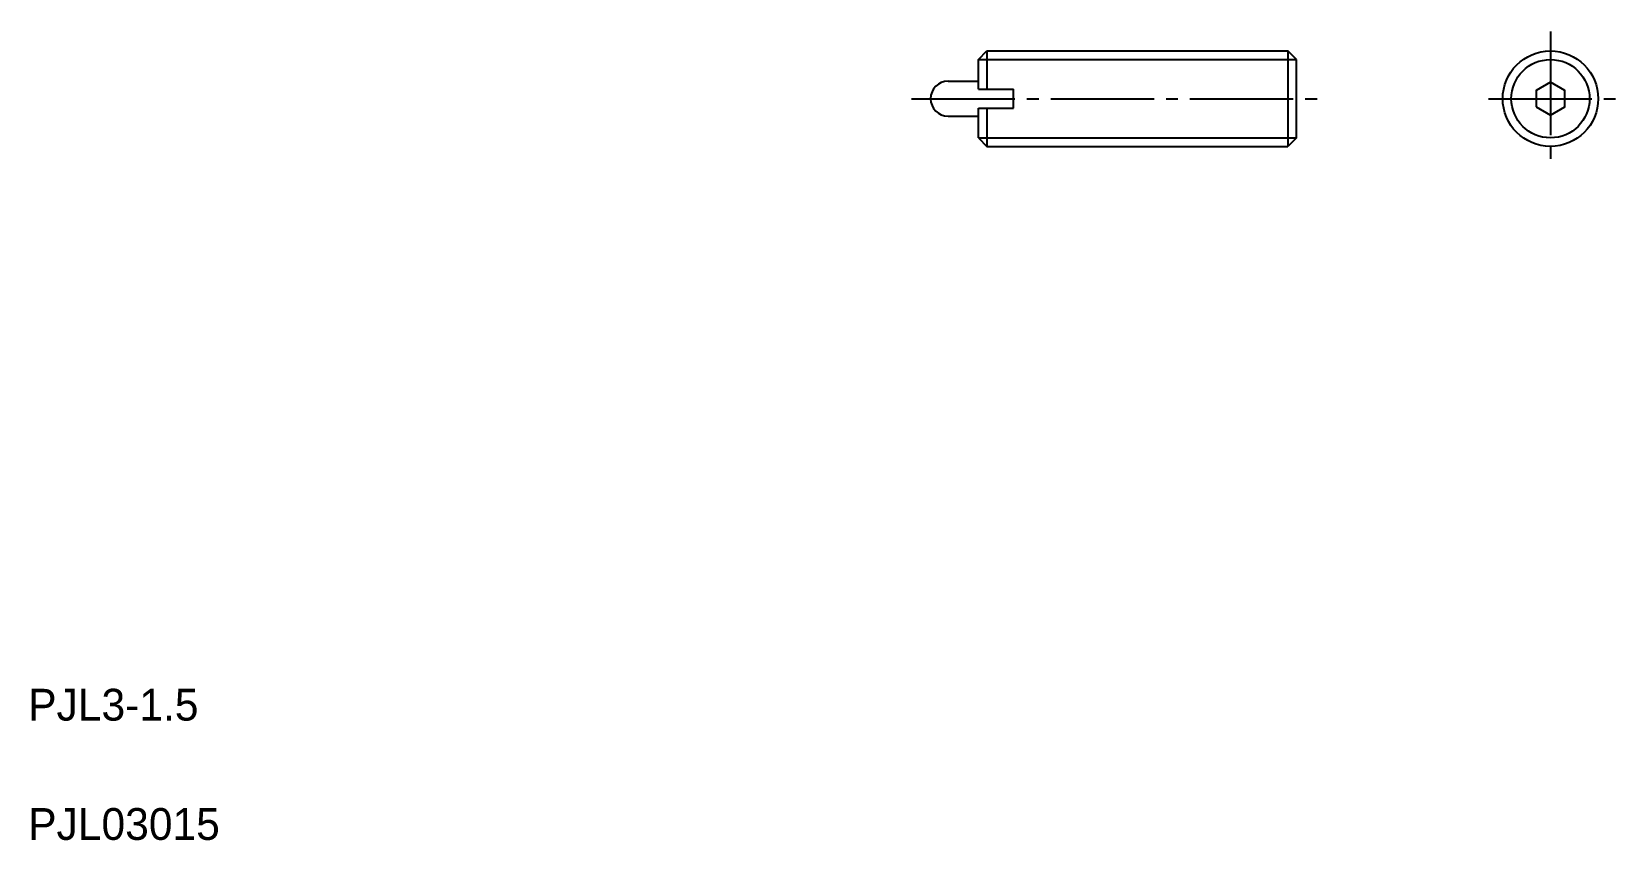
# Model space of a CAD drawing. Extents: x 2.6 to 52.4, y 2.5 to 27.9.
import ezdxf

# ---------------------------------------------------------------- set-up
doc = ezdxf.new("R2010")
doc.units = 0
doc.header["$LTSCALE"] = 0.25
doc.linetypes.add('CENTER', pattern=[17.5, 13, -1.5, 1.5, -1.5])
doc.layers.get('0').update_dxf_attribs({"linetype": 'CONTINUOUS'})
doc.layers.add('CENTER', color=1, linetype='CENTER')

msp = doc.modelspace()

# ---------------------------------------------------------------- linework, layer by layer
for p, q in [((32.359, 27.032), (32.629, 27.303)), ((32.359, 26.103), (32.359, 27.032)), ((32.629, 27.303), (42.088, 27.303)), ((32.629, 27.303), (32.629, 26.103)), ((42.088, 27.303), (42.088, 24.303)), ((42.359, 27.032), (42.088, 27.303)), ((42.359, 24.573), (42.359, 27.032)), ((31.409, 26.353), (32.359, 26.353)), ((31.646, 26.353), (31.646, 26.353)), ((31.884, 26.353), (31.884, 26.353)), ((32.359, 26.103), (33.459, 26.103)), ((33.459, 25.503), (33.459, 26.103)), ((32.359, 25.503), (33.459, 25.503)), ((32.359, 24.573), (32.359, 25.503)), ((32.629, 25.503), (32.629, 24.303)), ((31.409, 25.253), (32.359, 25.253)), ((32.359, 24.573), (32.629, 24.303)), ((42.359, 24.573), (42.088, 24.303)), ((32.629, 24.303), (42.088, 24.303))]:
    msp.add_line(p, q)
at = {"color": 3}
for p, q in [((32.359, 27.032), (42.359, 27.032)), ((32.359, 24.573), (42.359, 24.573))]:
    msp.add_line(p, q, dxfattribs=at)
msp.add_lwpolyline([(49.886, 25.543), (50.336, 25.283), (50.786, 25.543), (50.786, 26.063), (50.336, 26.322), (49.886, 26.063)], close=True)
msp.add_circle((50.336, 25.803), 1.5)
msp.add_circle((50.336, 25.803), 1.23, dxfattribs=at)
msp.add_arc((31.409, 25.803), 0.55, 90, 270)
at = {"layer": 'CENTER', "color": 1, "linetype": 'CENTER'}
for p, q in [((50.336, 27.91), (50.336, 23.704)), ((30.256, 25.803), (43.11, 25.803)), ((48.385, 25.803), (52.375, 25.803))]:
    msp.add_line(p, q, dxfattribs=at)

# ---------------------------------------------------------------- texts
for s, p in [('PJL3-1.5', (2.5, 6.25)), ('PJL03015', (2.5, 2.5))]:
    msp.add_text(s, height=1).set_placement(p)

doc.saveas('drawing.dxf')
